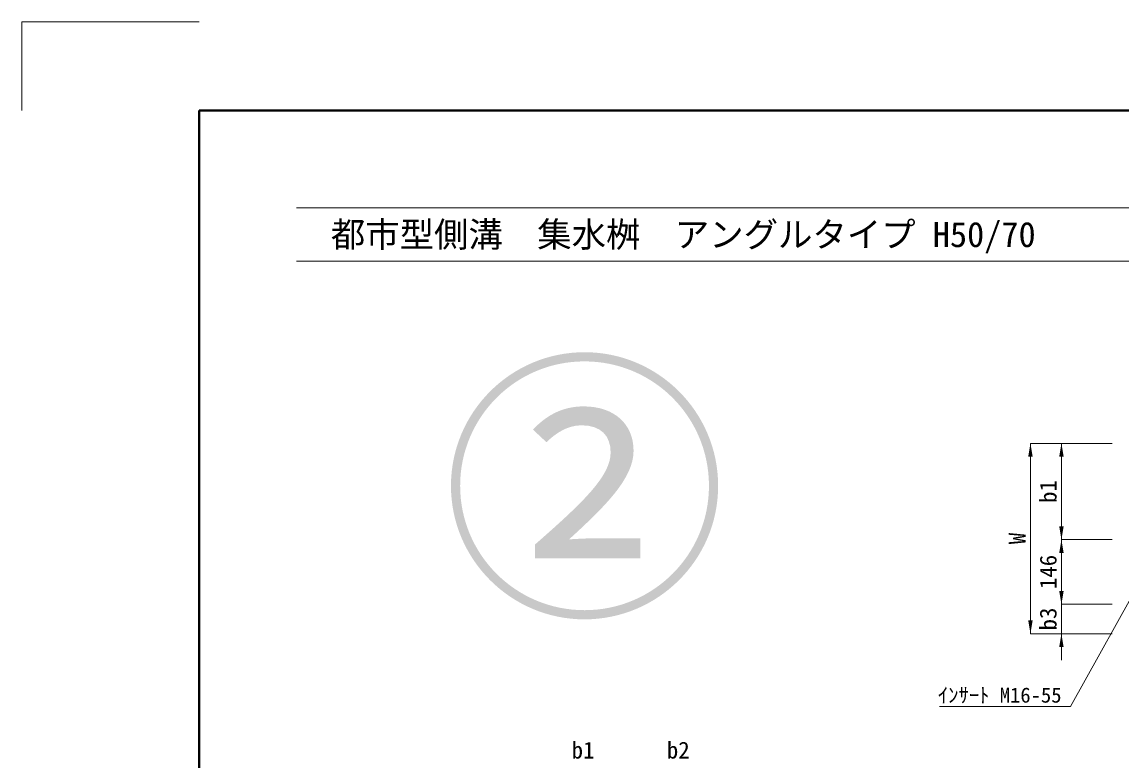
# Model space of a CAD drawing. Units: millimetres, scale not verified. Extents: x 58559 to 106559, y -58351 to -47326.
# Drawn here: x 68459 to 70941, y -51049 to -49381 of the extents above; entities that cross this region are included whole.
import ezdxf
from ezdxf.enums import TextEntityAlignment as Align

# ---------------------------------------------------------------- set-up
doc = ezdxf.new("R2010")
doc.units = ezdxf.units.MM
doc.header["$LTSCALE"] = 50
for name, color, linetype, lineweight in [('Defpoints_3', 8, 'Continuous', 0), ('図枠', 7, 'Continuous', 5), ('寸法線', 7, 'Continuous', 13), ('引出線', 4, 'Continuous', 13)]:
    doc.layers.add(name, color=color, linetype=linetype, lineweight=lineweight)
doc.layers.add('図面№', color=241, linetype='Continuous')
doc.styles.add('ＭＳ ゴシック', font='')
doc.styles.get('ＭＳ ゴシック').set_extended_font_data('MS Gothic')

# ---------------------------------------------------------------- blocks, each defined once
blk = doc.blocks.new('filled_arrow')
at = {"color": 0, "linetype": 'Continuous', "lineweight": -2}
blk.add_solid([(7.5, 1.25), (0, 0), (7.5, -1.25)], dxfattribs=at)

msp = doc.modelspace()

# ---------------------------------------------------------------- linework, layer by layer
at = {"layer": 'Defpoints_3', "color": 1, "lineweight": 13}
for p, q in [((68458.8, -49381.45), (68458.8, -49581.45)), ((68858.8, -49381.45), (68458.8, -49381.45))]:
    msp.add_line(p, q, dxfattribs=at)
at = {"layer": '図枠', "lineweight": 40}
for q in [(72458.8, -49581.45), (68858.8, -55121.45)]:
    msp.add_line((68858.8, -49581.45), q, dxfattribs=at)
at = {"layer": '図枠', "lineweight": 13}
for p, q in [((69078.8, -49801.45), (72238.8, -49801.45)), ((69078.8, -49921.45), (72238.8, -49921.45))]:
    msp.add_line(p, q, dxfattribs=at)
at = {"layer": '寸法線'}
for p, q in [((70736.64, -50333.36), (70736.64, -50763.36)), ((70921.25, -50333.36), (70736.64, -50333.36)), ((70806.64, -50550.86), (70806.64, -50333.36)), ((70921.25, -50333.36), (70806.64, -50333.36)), ((70806.64, -50696.86), (70806.64, -50550.86)), ((70921.25, -50550.86), (70806.64, -50550.86)), ((70921.25, -50550.86), (70806.64, -50550.86)), ((70806.64, -50823.36), (70806.64, -50636.86)), ((70921.25, -50696.86), (70806.64, -50696.86)), ((70921.25, -50696.86), (70806.64, -50696.86)), ((70921.25, -50763.36), (70736.64, -50763.36)), ((70921.25, -50763.36), (70806.64, -50763.36))]:
    msp.add_line(p, q, dxfattribs=at)
at = {"layer": '引出線'}
msp.add_lwpolyline([(70996.75, -50623.86), (70826.86, -50928.02), (70531.29, -50928.02)], dxfattribs=at)

# ---------------------------------------------------------------- block references
at = {"layer": '寸法線', "xscale": 4, "yscale": 4}
for p, rotation in [((70736.64, -50333.36), 270), ((70806.64, -50333.36), 270), ((70806.64, -50550.86), 90), ((70806.64, -50550.86), 270), ((70806.64, -50696.86), 90), ((70806.64, -50696.86), 90), ((70736.64, -50763.36), 90), ((70806.64, -50763.36), 270)]:
    msp.add_blockref('filled_arrow', p, dxfattribs=dict(at, rotation=rotation))

# ---------------------------------------------------------------- texts
at = {"layer": '図枠', "style": 'ＭＳ ゴシック'}
msp.add_text('\u3000都市型側溝\u3000集水桝\u3000アングルタイプ H50/70', height=56.96, dxfattribs=at).set_placement((69078.8, -49861.45), align=Align.MIDDLE_LEFT)
at = {"layer": '図面№', "style": 'ＭＳ ゴシック'}
msp.add_text('②', height=474.7, dxfattribs=at).set_placement((69729.51, -50200.5), align=Align.TOP_CENTER)
at = {"layer": '寸法線', "style": 'ＭＳ ゴシック'}
for s, p in [('b1', (70776.64, -50442.11)), ('W', (70706.64, -50548.36)), ('146', (70776.64, -50623.86)), ('b3', (70776.64, -50730.11))]:
    msp.add_text(s, height=37.98, rotation=90, dxfattribs=at).set_placement(p, align=Align.MIDDLE_CENTER)
for s, p in [('b1', (69726.22, -51026.28)), ('b2', (69941.22, -51026.28))]:
    msp.add_text(s, height=37.98, dxfattribs=at).set_placement(p, align=Align.MIDDLE_CENTER)
at = {"layer": '引出線', "style": 'ＭＳ ゴシック'}
msp.add_text('ｲﾝｻｰﾄ M16-55', height=34.18, dxfattribs=at).set_placement((70806.86, -50884.82), align=Align.TOP_RIGHT)

doc.saveas('drawing.dxf')
